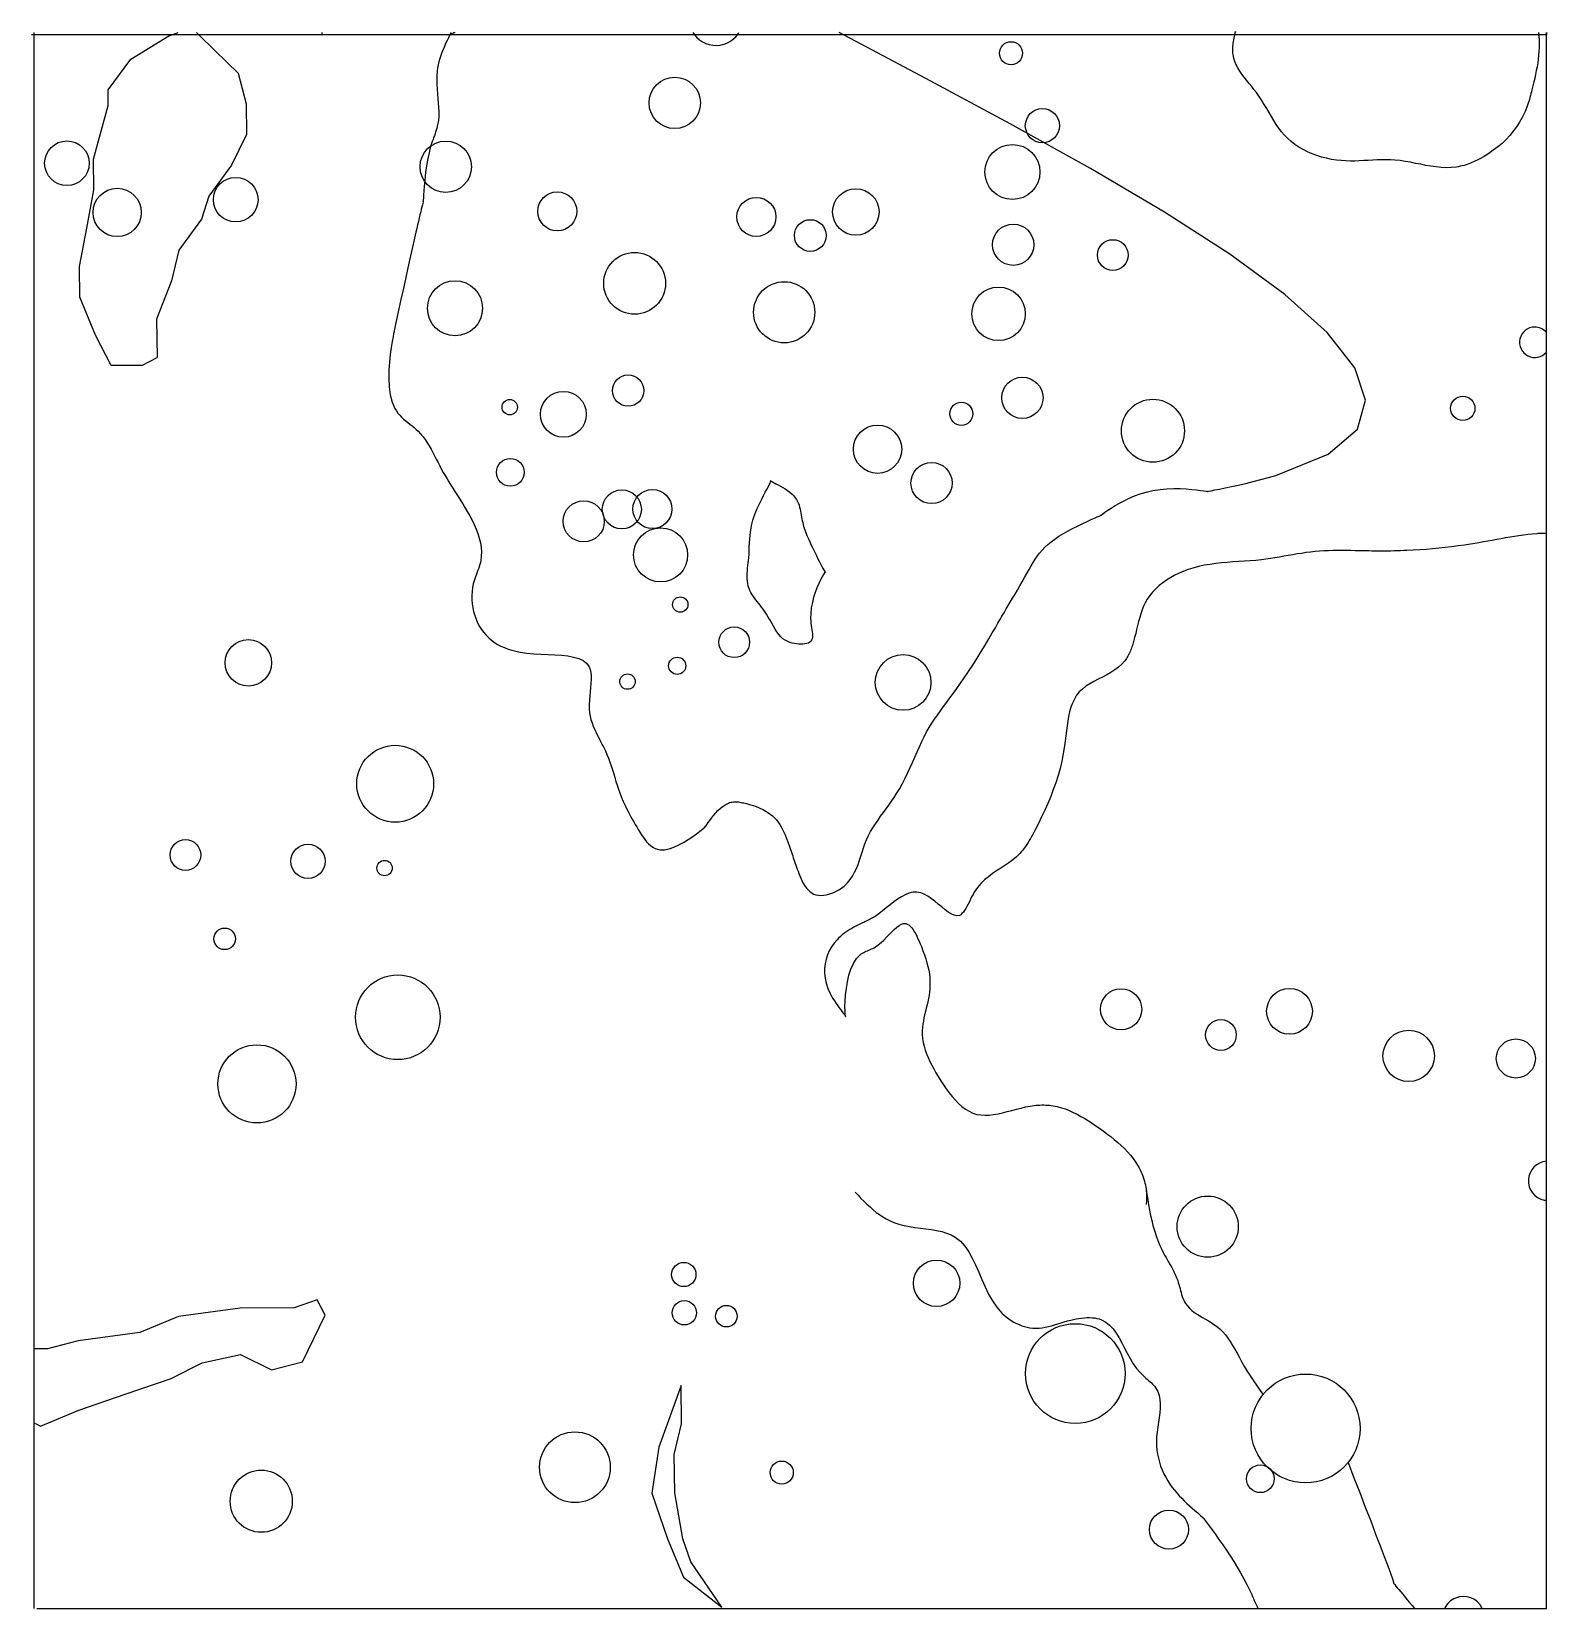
# Model space of a CAD drawing. Extents: x 4.06 to 5.04, y 6.52 to 7.55.
import ezdxf

# ---------------------------------------------------------------- set-up
doc = ezdxf.new("R2010")
doc.units = 0
for name, color, linetype in [('LAYER1', 7, 'CONTINUOUS'), ('LAYER10', 1, 'CONTINUOUS'), ('LAYER12', 5, 'CONTINUOUS')]:
    doc.layers.add(name, color=color, linetype=linetype)

msp = doc.modelspace()

# ---------------------------------------------------------------- linework, layer by layer
at = {"layer": 'LAYER1', "color": 7, "linetype": 'CONTINUOUS'}
for points in [[(4.1291, 7.3316), (4.1192, 7.3315), (4.1092, 7.3314), (4.099, 7.3512), (4.0888, 7.376), (4.0886, 7.3959), (4.0933, 7.4208), (4.098, 7.4458), (4.0978, 7.4657), (4.1073, 7.5006), (4.1072, 7.5106), (4.1219, 7.5307), (4.1467, 7.5459), (4.1486, 7.5465)], [(4.1661, 7.5465), (4.1766, 7.5362), (4.1917, 7.5215), (4.1969, 7.5016), (4.1971, 7.4817), (4.1874, 7.4617), (4.1727, 7.4416), (4.1679, 7.4266), (4.1532, 7.4065), (4.1484, 7.3866), (4.1387, 7.3616), (4.139, 7.3367)], [(4.1486, 7.5465), (4.1527, 7.5479)], [(4.1647, 7.5479), (4.1661, 7.5465)], [(4.2463, 7.5479), (4.2463, 7.5479), (4.2463, 7.5478), (4.2463, 7.5477), (4.2463, 7.5476), (4.2462, 7.5475), (4.2462, 7.5474), (4.2462, 7.5474), (4.2462, 7.5473), (4.2462, 7.5472), (4.2462, 7.5471), (4.2462, 7.547), (4.2462, 7.547), (4.2462, 7.5469), (4.2462, 7.5469), (4.2462, 7.5469), (4.2462, 7.5468), (4.2462, 7.5468), (4.2462, 7.5467), (4.2462, 7.5467), (4.2462, 7.5467), (4.2462, 7.5466), (4.2462, 7.5466), (4.2462, 7.5466), (4.2462, 7.5465)], [(4.3294, 7.5465), (4.3285, 7.5446), (4.3276, 7.5427), (4.3267, 7.5408), (4.3259, 7.5388), (4.3251, 7.5369), (4.3243, 7.5349), (4.3236, 7.533), (4.3229, 7.531), (4.3223, 7.529), (4.3218, 7.527), (4.3215, 7.5249), (4.3212, 7.5229), (4.3209, 7.52), (4.3209, 7.517), (4.321, 7.5141), (4.3211, 7.5111), (4.3214, 7.5081), (4.3216, 7.5051), (4.3219, 7.5022), (4.3221, 7.4992), (4.3222, 7.4964), (4.3222, 7.4935), (4.322, 7.4908), (4.3215, 7.4881), (4.3213, 7.4869), (4.321, 7.4857), (4.3206, 7.4845), (4.3202, 7.4833), (4.3198, 7.4821), (4.3194, 7.4809), (4.3189, 7.4797), (4.3185, 7.4785), (4.318, 7.4772), (4.3176, 7.4759), (4.3171, 7.4745), (4.3167, 7.4731), (4.3159, 7.4697), (4.3151, 7.4661), (4.3145, 7.4623), (4.3139, 7.4586), (4.3135, 7.4549), (4.3131, 7.4513), (4.3128, 7.448), (4.3126, 7.445), (4.3124, 7.4425), (4.3123, 7.4404), (4.3122, 7.4389), (4.3121, 7.4382), (4.3121, 7.4381), (4.3121, 7.4381), (4.3121, 7.4381), (4.3121, 7.438), (4.3121, 7.438), (4.3121, 7.438), (4.3121, 7.438), (4.3121, 7.4381), (4.3121, 7.4381), (4.3121, 7.4381), (4.3121, 7.4381), (4.3121, 7.4382), (4.3121, 7.4382), (4.3121, 7.4382), (4.3121, 7.4382), (4.3121, 7.4383), (4.3122, 7.4383), (4.3122, 7.4383), (4.3122, 7.4383), (4.3122, 7.4383), (4.3122, 7.4383), (4.3122, 7.4383), (4.3121, 7.4382), (4.3121, 7.4382), (4.312, 7.4377), (4.3118, 7.4369), (4.3116, 7.4359), (4.3113, 7.4346), (4.3109, 7.4331), (4.3105, 7.4313), (4.31, 7.4294), (4.3095, 7.4274), (4.309, 7.4252), (4.3085, 7.4229), (4.3079, 7.4206), (4.3074, 7.4182), (4.3056, 7.4104), (4.3038, 7.4027), (4.3021, 7.3951), (4.3005, 7.3877), (4.299, 7.3807), (4.2976, 7.3743), (4.2963, 7.3684), (4.2952, 7.3634), (4.2944, 7.3592), (4.2937, 7.3561), (4.2933, 7.3541), (4.2932, 7.3533), (4.2932, 7.3533), (4.2932, 7.3533), (4.2932, 7.3533), (4.2932, 7.3533), (4.2932, 7.3534), (4.2932, 7.3534), (4.2932, 7.3534), (4.2932, 7.3534), (4.2932, 7.3534), (4.2932, 7.3534), (4.2932, 7.3534), (4.2932, 7.3533), (4.2929, 7.3524), (4.2925, 7.3502), (4.2919, 7.3472), (4.2913, 7.3432), (4.2906, 7.3387), (4.2901, 7.3337), (4.2898, 7.3284), (4.2897, 7.323), (4.29, 7.3176), (4.2907, 7.3125), (4.2919, 7.3077), (4.2937, 7.3035), (4.2947, 7.302), (4.2957, 7.3005), (4.2969, 7.2992), (4.2981, 7.2979), (4.2994, 7.2967), (4.3008, 7.2955), (4.3021, 7.2944), (4.3035, 7.2933), (4.3049, 7.2922), (4.3062, 7.2911), (4.3075, 7.29), (4.3088, 7.2888), (4.3104, 7.287), (4.312, 7.2852), (4.3134, 7.2833), (4.3147, 7.2813), (4.316, 7.2792), (4.3172, 7.2771), (4.3184, 7.2749), (4.3195, 7.2728), (4.3206, 7.2706), (4.3218, 7.2684), (4.3229, 7.2662), (4.324, 7.264), (4.3252, 7.2619), (4.3264, 7.2599), (4.3276, 7.2578), (4.3288, 7.2558), (4.3301, 7.2537), (4.3314, 7.2517), (4.3327, 7.2497), (4.334, 7.2477), (4.3353, 7.2456), (4.3366, 7.2436), (4.3379, 7.2415), (4.3392, 7.2393), (4.3408, 7.2366), (4.3424, 7.2338), (4.3439, 7.231), (4.3453, 7.2281), (4.3465, 7.2252), (4.3476, 7.2222), (4.3486, 7.2193), (4.3493, 7.2163), (4.3498, 7.2133), (4.35, 7.2104), (4.3499, 7.2075), (4.3496, 7.2046), (4.3493, 7.2034), (4.3489, 7.2021), (4.3486, 7.2009), (4.3482, 7.1997), (4.3477, 7.1984), (4.3473, 7.1972), (4.3468, 7.1959), (4.3463, 7.1947), (4.3459, 7.1934), (4.3455, 7.1922), (4.3451, 7.1909), (4.3447, 7.1896), (4.3442, 7.1871), (4.3439, 7.1845), (4.3437, 7.1819), (4.3437, 7.1792), (4.3439, 7.1766), (4.3443, 7.174), (4.3449, 7.1715), (4.3456, 7.1689), (4.3465, 7.1665), (4.3475, 7.1642), (4.3487, 7.1619), (4.35, 7.1598), (4.3515, 7.1579), (4.353, 7.1561), (4.3547, 7.1544), (4.3565, 7.1529), (4.3585, 7.1515), (4.3605, 7.1502), (4.3627, 7.1491), (4.365, 7.1481), (4.3674, 7.1471), (4.3698, 7.1464), (4.3724, 7.1457), (4.3751, 7.1451), (4.3795, 7.1445), (4.384, 7.1441), (4.3887, 7.1438), (4.3933, 7.1436), (4.3978, 7.1434), (4.4021, 7.1431), (4.4062, 7.1427), (4.4099, 7.142), (4.4133, 7.1411), (4.4161, 7.1398), (4.4184, 7.138), (4.42, 7.1357), (4.4207, 7.1339), (4.4211, 7.1319), (4.4213, 7.1296), (4.4213, 7.1273), (4.4212, 7.1247), (4.421, 7.1221), (4.4207, 7.1194), (4.4204, 7.1167), (4.4202, 7.1139), (4.4201, 7.1112), (4.4201, 7.1084), (4.4203, 7.1058), (4.4207, 7.1035), (4.4212, 7.1013), (4.4219, 7.0992), (4.4226, 7.0971), (4.4235, 7.095), (4.4245, 7.093), (4.4255, 7.091), (4.4265, 7.089), (4.4275, 7.087), (4.4286, 7.085), (4.4296, 7.0831), (4.4306, 7.081), (4.4316, 7.0786), (4.4326, 7.0762), (4.4335, 7.0737), (4.4344, 7.0712), (4.4352, 7.0687), (4.436, 7.0661), (4.4367, 7.0636), (4.4375, 7.0611), (4.4383, 7.0586), (4.4391, 7.0561), (4.4399, 7.0537), (4.4409, 7.0513), (4.4415, 7.0496), (4.4422, 7.048), (4.443, 7.0463), (4.4438, 7.0447), (4.4446, 7.0431), (4.4454, 7.0415), (4.4463, 7.0398), (4.4472, 7.0382), (4.4481, 7.0366), (4.4491, 7.0349), (4.45, 7.0332), (4.451, 7.0315), (4.452, 7.0298), (4.453, 7.0281), (4.454, 7.0265), (4.4551, 7.0249), (4.4562, 7.0233), (4.4574, 7.0219), (4.4587, 7.0206), (4.46, 7.0194), (4.4614, 7.0184), (4.4629, 7.0176), (4.4644, 7.017), (4.4661, 7.0167), (4.469, 7.0167), (4.472, 7.0173), (4.4752, 7.0184), (4.4784, 7.0198), (4.4815, 7.0215), (4.4845, 7.0233), (4.4874, 7.0253), (4.4899, 7.0271), (4.4921, 7.0288), (4.4939, 7.0303), (4.4952, 7.0314), (4.4958, 7.032), (4.4959, 7.032), (4.4959, 7.032), (4.4959, 7.0321), (4.4959, 7.0321), (4.4959, 7.0321), (4.4959, 7.0321), (4.4959, 7.0321), (4.4959, 7.0321), (4.4959, 7.032), (4.4959, 7.032)], [(4.3326, 7.5479), (4.3323, 7.5478), (4.3319, 7.5477), (4.3316, 7.5475), (4.3313, 7.5474), (4.331, 7.5472), (4.3307, 7.5471), (4.3305, 7.547), (4.3302, 7.5469), (4.33, 7.5468), (4.3298, 7.5467), (4.3296, 7.5466), (4.3294, 7.5465), (4.3293, 7.5465), (4.3291, 7.5464), (4.329, 7.5464), (4.329, 7.5463), (4.329, 7.5463), (4.329, 7.5463), (4.329, 7.5464), (4.3291, 7.5464), (4.3291, 7.5464), (4.3292, 7.5465), (4.3293, 7.5465), (4.3294, 7.5465)], [(4.3302, 7.5479), (4.3301, 7.5478), (4.3301, 7.5477), (4.33, 7.5475), (4.3299, 7.5474), (4.3298, 7.5473), (4.3298, 7.5472), (4.3297, 7.547), (4.3296, 7.5469), (4.3296, 7.5468), (4.3295, 7.5467), (4.3295, 7.5466), (4.3294, 7.5465), (4.3293, 7.5463), (4.3292, 7.5462), (4.3292, 7.5461), (4.3291, 7.546), (4.3291, 7.546), (4.3291, 7.546), (4.3291, 7.546), (4.3292, 7.5461), (4.3292, 7.5462), (4.3293, 7.5463), (4.3294, 7.5464), (4.3294, 7.5465)], [(4.3294, 7.5465), (4.3294, 7.5465), (4.3294, 7.5465), (4.3294, 7.5465), (4.3294, 7.5465), (4.3294, 7.5465), (4.3294, 7.5465), (4.3294, 7.5465), (4.3294, 7.5465), (4.3294, 7.5465), (4.3294, 7.5465), (4.3294, 7.5465), (4.3294, 7.5465), (4.3294, 7.5465), (4.3294, 7.5465), (4.3294, 7.5465), (4.3294, 7.5465), (4.3294, 7.5465), (4.3294, 7.5465), (4.3294, 7.5465), (4.3294, 7.5465), (4.3294, 7.5465), (4.3294, 7.5465), (4.3294, 7.5465), (4.3294, 7.5465)], [(4.847, 7.2549), (4.8519, 7.2561), (4.8569, 7.2574), (4.8618, 7.2587), (4.8667, 7.2601), (4.9007, 7.2738), (4.9197, 7.2901), (4.9249, 7.309), (4.9179, 7.33), (4.8999, 7.3529), (4.8724, 7.3776), (4.8366, 7.4038), (4.7941, 7.4311), (4.746, 7.4595), (4.6938, 7.4886), (4.6389, 7.5181), (4.5826, 7.5479)], [(4.1291, 7.3316), (4.139, 7.3367)], [(4.4959, 7.032), (4.4958, 7.032), (4.4958, 7.032), (4.4958, 7.0319), (4.4958, 7.0319), (4.4958, 7.0319), (4.4957, 7.0318), (4.4957, 7.0318), (4.4957, 7.0318), (4.4957, 7.0318), (4.4957, 7.0318), (4.4957, 7.0318), (4.4958, 7.0319), (4.4958, 7.0319), (4.4958, 7.032), (4.4962, 7.0325), (4.4967, 7.0333), (4.4975, 7.0345), (4.4985, 7.0358), (4.4996, 7.0373), (4.5009, 7.0389), (4.5023, 7.0406), (4.5038, 7.0422), (4.5055, 7.0437), (4.5071, 7.0451), (4.5089, 7.0462), (4.5106, 7.0471), (4.5114, 7.0474), (4.5122, 7.0476), (4.5131, 7.0477), (4.5139, 7.0478), (4.5147, 7.0479), (4.5156, 7.0479), (4.5164, 7.0478), (4.5172, 7.0478), (4.5181, 7.0476), (4.5189, 7.0475), (4.5197, 7.0473), (4.5206, 7.0472), (4.5224, 7.0467), (4.5243, 7.0462), (4.5261, 7.0457), (4.5279, 7.0451), (4.5297, 7.0444), (4.5314, 7.0436), (4.5331, 7.0428), (4.5348, 7.0419), (4.5363, 7.0409), (4.5378, 7.0399), (4.5392, 7.0387), (4.5406, 7.0374), (4.5418, 7.0361), (4.5429, 7.0346), (4.544, 7.0331), (4.5449, 7.0315), (4.5458, 7.0299), (4.5467, 7.0282), (4.5475, 7.0265), (4.5482, 7.0247), (4.5489, 7.023), (4.5495, 7.0212), (4.5501, 7.0194), (4.5507, 7.0176), (4.5512, 7.0164), (4.5516, 7.0152), (4.552, 7.0139), (4.5524, 7.0127), (4.5528, 7.0115), (4.5532, 7.0103), (4.5536, 7.0091), (4.5541, 7.0078), (4.5545, 7.0066), (4.5549, 7.0053), (4.5554, 7.0041), (4.5559, 7.0028), (4.5565, 7.0013), (4.5571, 6.9998), (4.5577, 6.9983), (4.5584, 6.9968), (4.5591, 6.9953), (4.5599, 6.994), (4.5607, 6.9927), (4.5617, 6.9915), (4.5626, 6.9904), (4.5637, 6.9894), (4.5648, 6.9886), (4.566, 6.9879), (4.5675, 6.9874), (4.5691, 6.9871), (4.5707, 6.987), (4.5725, 6.9871), (4.5742, 6.9873), (4.576, 6.9878), (4.5778, 6.9884), (4.5795, 6.9891), (4.5812, 6.9899), (4.5829, 6.9909), (4.5844, 6.992), (4.5859, 6.9931), (4.588, 6.9951), (4.5898, 6.9973), (4.5914, 6.9996), (4.5927, 7.0021), (4.5939, 7.0046), (4.5949, 7.0072), (4.5959, 7.0099), (4.5967, 7.0125), (4.5976, 7.0152), (4.5985, 7.0179), (4.5994, 7.0206), (4.6005, 7.0232), (4.6017, 7.0259), (4.6031, 7.0285), (4.6046, 7.031), (4.6062, 7.0336), (4.6079, 7.036), (4.6096, 7.0385), (4.6114, 7.0409), (4.6132, 7.0433), (4.6149, 7.0457), (4.6167, 7.0482), (4.6184, 7.0507), (4.62, 7.0532), (4.622, 7.0565), (4.6238, 7.0598), (4.6255, 7.0632), (4.6271, 7.0666), (4.6287, 7.0701), (4.6303, 7.0735), (4.6318, 7.077), (4.6333, 7.0804), (4.6348, 7.0837), (4.6363, 7.087), (4.6379, 7.0902), (4.6395, 7.0933), (4.6412, 7.0962), (4.6429, 7.0989), (4.6447, 7.1017), (4.6466, 7.1043), (4.6485, 7.107), (4.6505, 7.1098), (4.6526, 7.1126), (4.6547, 7.1154), (4.6569, 7.1184), (4.6592, 7.1216), (4.6616, 7.1249), (4.664, 7.1284), (4.6668, 7.1325), (4.6695, 7.1368), (4.6723, 7.1412), (4.675, 7.1456), (4.6776, 7.1498), (4.68, 7.1539), (4.6822, 7.1577), (4.6842, 7.161), (4.6858, 7.1639), (4.6871, 7.1661), (4.688, 7.1677), (4.6885, 7.1685), (4.6885, 7.1685), (4.6885, 7.1686), (4.6885, 7.1686), (4.6885, 7.1686), (4.6885, 7.1686), (4.6885, 7.1686), (4.6885, 7.1686), (4.6885, 7.1686), (4.6885, 7.1686), (4.6885, 7.1685), (4.6885, 7.1685), (4.6885, 7.1685), (4.6885, 7.1685), (4.6885, 7.1685), (4.6884, 7.1684), (4.6884, 7.1684), (4.6884, 7.1684), (4.6884, 7.1684), (4.6884, 7.1684), (4.6884, 7.1684), (4.6884, 7.1684), (4.6884, 7.1684), (4.6885, 7.1685), (4.6885, 7.1685), (4.6888, 7.1691), (4.6894, 7.1701), (4.6903, 7.1715), (4.6913, 7.1733), (4.6926, 7.1754), (4.6939, 7.1777), (4.6954, 7.1802), (4.697, 7.1828), (4.6985, 7.1855), (4.7001, 7.1883), (4.7017, 7.1909), (4.7031, 7.1936), (4.7047, 7.1963), (4.7061, 7.1988), (4.7075, 7.2012), (4.7088, 7.2035), (4.7102, 7.2056), (4.7116, 7.2077), (4.713, 7.2096), (4.7146, 7.2115), (4.7164, 7.2134), (4.7183, 7.2152), (4.7204, 7.2169), (4.7228, 7.2187), (4.7255, 7.2205), (4.7285, 7.2223), (4.7316, 7.2241), (4.7348, 7.2257), (4.738, 7.2273), (4.741, 7.2288), (4.7439, 7.2301), (4.7465, 7.2313), (4.7487, 7.2323), (4.7505, 7.2331), (4.7518, 7.2336), (4.7525, 7.2339), (4.7525, 7.2339), (4.7525, 7.234), (4.7526, 7.234), (4.7526, 7.234), (4.7526, 7.234), (4.7526, 7.234), (4.7526, 7.234), (4.7526, 7.234), (4.7525, 7.234), (4.7525, 7.234), (4.7525, 7.2339), (4.7525, 7.2339), (4.7525, 7.2339), (4.7524, 7.2339), (4.7524, 7.2339), (4.7524, 7.2339), (4.7524, 7.2339), (4.7524, 7.2339), (4.7524, 7.2339), (4.7524, 7.2339), (4.7524, 7.2339), (4.7524, 7.2339), (4.7524, 7.2339), (4.7525, 7.2339), (4.753, 7.2343), (4.754, 7.2351), (4.7555, 7.2361), (4.7573, 7.2374), (4.7595, 7.2388), (4.7621, 7.2404), (4.7649, 7.242), (4.768, 7.2436), (4.7713, 7.2452), (4.7748, 7.2467), (4.7784, 7.2481), (4.7822, 7.2492), (4.7867, 7.2502), (4.7913, 7.2509), (4.7958, 7.2513), (4.8002, 7.2515), (4.8044, 7.2515), (4.8083, 7.2513), (4.8119, 7.251), (4.8151, 7.2507), (4.8177, 7.2503), (4.8198, 7.25), (4.8213, 7.2498), (4.822, 7.2496), (4.822, 7.2496), (4.8221, 7.2496), (4.8221, 7.2496), (4.8221, 7.2496), (4.8221, 7.2496), (4.8221, 7.2496), (4.8221, 7.2496), (4.8221, 7.2496), (4.8221, 7.2496), (4.822, 7.2496), (4.822, 7.2496), (4.822, 7.2496), (4.822, 7.2496), (4.822, 7.2496), (4.8219, 7.2496), (4.8219, 7.2496), (4.8219, 7.2496), (4.8219, 7.2496), (4.8219, 7.2496), (4.8219, 7.2496), (4.8219, 7.2496), (4.8219, 7.2496), (4.822, 7.2496), (4.822, 7.2496), (4.8228, 7.2498), (4.8245, 7.2501), (4.8269, 7.2506), (4.83, 7.2512), (4.8337, 7.252), (4.8378, 7.2528), (4.8422, 7.2538), (4.847, 7.2549)], [(4.5493, 7.152), (4.5476, 7.1529), (4.5461, 7.1539), (4.5447, 7.1552), (4.5434, 7.1567), (4.5422, 7.1584), (4.541, 7.1601), (4.5399, 7.162), (4.5388, 7.164), (4.5377, 7.166), (4.5365, 7.1679), (4.5353, 7.1699), (4.5341, 7.1718), (4.5332, 7.1731), (4.5322, 7.1744), (4.5313, 7.1756), (4.5303, 7.1768), (4.5293, 7.178), (4.5284, 7.1792), (4.5275, 7.1804), (4.5266, 7.1816), (4.5258, 7.1828), (4.5251, 7.184), (4.5245, 7.1853), (4.524, 7.1866), (4.5235, 7.1881), (4.5232, 7.1897), (4.523, 7.1913), (4.5229, 7.1929), (4.5229, 7.1946), (4.5229, 7.1963), (4.523, 7.198), (4.5231, 7.1997), (4.5233, 7.2014), (4.5234, 7.2032), (4.5236, 7.2048), (4.5238, 7.2065), (4.524, 7.209), (4.5241, 7.2114), (4.5242, 7.2138), (4.5243, 7.2162), (4.5245, 7.2186), (4.5247, 7.2209), (4.525, 7.2234), (4.5254, 7.2258), (4.5259, 7.2283), (4.5265, 7.2309), (4.5274, 7.2336), (4.5284, 7.2364), (4.5293, 7.2386), (4.5303, 7.2407), (4.5314, 7.2429), (4.5325, 7.245), (4.5335, 7.2471), (4.5346, 7.2491), (4.5355, 7.2509), (4.5364, 7.2525), (4.5371, 7.2539), (4.5377, 7.2551), (4.538, 7.2559), (4.5382, 7.2565), (4.5381, 7.2565), (4.5381, 7.2566), (4.5381, 7.2566), (4.5381, 7.2566), (4.5381, 7.2566), (4.5381, 7.2567), (4.538, 7.2566), (4.538, 7.2566), (4.538, 7.2566), (4.5381, 7.2566), (4.5381, 7.2565), (4.5382, 7.2565), (4.5386, 7.2562), (4.5393, 7.2558), (4.5403, 7.2552), (4.5415, 7.2546), (4.5429, 7.2539), (4.5444, 7.2531), (4.5459, 7.2522), (4.5475, 7.2513), (4.5491, 7.2502), (4.5506, 7.2491), (4.552, 7.2479), (4.5532, 7.2467), (4.5541, 7.2455), (4.5549, 7.2443), (4.5556, 7.2431), (4.5561, 7.2419), (4.5566, 7.2407), (4.5569, 7.2394), (4.5572, 7.2381), (4.5575, 7.2368), (4.5577, 7.2356), (4.5579, 7.2343), (4.5581, 7.233), (4.5583, 7.2318), (4.5586, 7.2306), (4.5589, 7.2294), (4.5592, 7.2282), (4.5595, 7.227), (4.5599, 7.2258), (4.5603, 7.2246), (4.5607, 7.2234), (4.5612, 7.2222), (4.5617, 7.2209), (4.5623, 7.2196), (4.5629, 7.2183), (4.5635, 7.2169), (4.5644, 7.2148), (4.5655, 7.2127), (4.5665, 7.2105), (4.5676, 7.2084), (4.5686, 7.2063), (4.5696, 7.2043), (4.5706, 7.2025), (4.5714, 7.2008), (4.5722, 7.1994), (4.5729, 7.1983), (4.5733, 7.1975), (4.5737, 7.1971), (4.5737, 7.1971), (4.5737, 7.197), (4.5738, 7.197), (4.5738, 7.197), (4.5738, 7.1971), (4.5738, 7.1971), (4.5738, 7.1971), (4.5738, 7.1971), (4.5738, 7.1971), (4.5737, 7.1971), (4.5737, 7.1971), (4.5737, 7.1971), (4.5732, 7.1967), (4.5725, 7.1956), (4.5716, 7.1941), (4.5705, 7.1921), (4.5694, 7.1897), (4.5682, 7.187), (4.5671, 7.184), (4.566, 7.1808), (4.5652, 7.1774), (4.5645, 7.174), (4.5641, 7.1705), (4.564, 7.1671), (4.5641, 7.1655), (4.5643, 7.164), (4.5645, 7.1625), (4.5647, 7.161), (4.5649, 7.1596), (4.5651, 7.1583), (4.5652, 7.157), (4.5653, 7.1558), (4.5652, 7.1548), (4.5651, 7.1538), (4.5647, 7.1529), (4.5642, 7.1522), (4.5635, 7.1516), (4.5626, 7.1511), (4.5616, 7.1507), (4.5604, 7.1505), (4.5591, 7.1503), (4.5578, 7.1503), (4.5564, 7.1504), (4.5549, 7.1505), (4.5535, 7.1508), (4.552, 7.1511), (4.5506, 7.1515), (4.5493, 7.152)], [(5.0426, 7.2225), (5.0421, 7.2225), (5.0416, 7.2224), (5.041, 7.2224), (5.0405, 7.2224), (5.04, 7.2224), (5.0395, 7.2223), (5.039, 7.2223), (5.0384, 7.2223), (5.0379, 7.2222), (5.0374, 7.2222), (5.0369, 7.2222), (5.0364, 7.2221), (5.0334, 7.2219), (5.0305, 7.2216), (5.0276, 7.2212), (5.0247, 7.2208), (5.0218, 7.2203), (5.0189, 7.2199), (5.016, 7.2194), (5.0131, 7.2188), (5.0103, 7.2183), (5.0074, 7.2178), (5.0045, 7.2173), (5.0016, 7.2168), (4.9975, 7.2161), (4.9933, 7.2154), (4.9892, 7.2148), (4.9851, 7.2142), (4.9809, 7.2137), (4.9768, 7.2132), (4.9726, 7.2128), (4.9685, 7.2124), (4.9643, 7.212), (4.9602, 7.2117), (4.956, 7.2115), (4.9519, 7.2112), (4.9498, 7.2112), (4.9477, 7.2111), (4.9456, 7.211), (4.9436, 7.211), (4.9415, 7.2109), (4.9394, 7.2109), (4.9373, 7.2109), (4.9353, 7.2109), (4.9332, 7.2109), (4.9311, 7.2109), (4.929, 7.2109), (4.927, 7.211), (4.9241, 7.211), (4.9212, 7.2111), (4.9182, 7.2111), (4.9153, 7.2112), (4.9124, 7.2112), (4.9095, 7.2113), (4.9066, 7.2112), (4.9037, 7.2112), (4.9008, 7.2111), (4.8979, 7.211), (4.895, 7.2108), (4.8921, 7.2106), (4.8892, 7.2102), (4.8863, 7.2099), (4.8834, 7.2094), (4.8805, 7.209), (4.8776, 7.2085), (4.8747, 7.208), (4.8718, 7.2075), (4.8689, 7.2069), (4.866, 7.2065), (4.8631, 7.206), (4.8602, 7.2056), (4.8573, 7.2052), (4.8536, 7.2048), (4.8499, 7.2045), (4.8462, 7.2042), (4.8424, 7.204), (4.8387, 7.2038), (4.835, 7.2035), (4.8312, 7.2032), (4.8275, 7.2027), (4.8238, 7.2022), (4.82, 7.2016), (4.8163, 7.2008), (4.8126, 7.1997), (4.8096, 7.1988), (4.8067, 7.1977), (4.8038, 7.1965), (4.801, 7.1951), (4.7983, 7.1936), (4.7956, 7.192), (4.7931, 7.1903), (4.7907, 7.1884), (4.7885, 7.1863), (4.7864, 7.1842), (4.7846, 7.1819), (4.7829, 7.1795), (4.7817, 7.1773), (4.7806, 7.175), (4.7797, 7.1726), (4.7788, 7.1701), (4.7781, 7.1676), (4.7774, 7.1651), (4.7767, 7.1625), (4.7761, 7.1599), (4.7755, 7.1573), (4.7748, 7.1547), (4.7741, 7.1521), (4.7733, 7.1495), (4.773, 7.1486), (4.7727, 7.1477), (4.7724, 7.1469), (4.772, 7.146), (4.7717, 7.1451), (4.7713, 7.1443), (4.7709, 7.1434), (4.7704, 7.1426), (4.77, 7.1418), (4.7695, 7.141), (4.769, 7.1403), (4.7684, 7.1395), (4.7665, 7.1373), (4.7643, 7.1354), (4.7619, 7.1336), (4.7593, 7.132), (4.7566, 7.1305), (4.7538, 7.129), (4.751, 7.1276), (4.7483, 7.1261), (4.7456, 7.1246), (4.7431, 7.123), (4.7408, 7.1212), (4.7388, 7.1193), (4.737, 7.1171), (4.7356, 7.1147), (4.7343, 7.1121), (4.7333, 7.1093), (4.7325, 7.1064), (4.7318, 7.1034), (4.7313, 7.1003), (4.7308, 7.0972), (4.7304, 7.094), (4.73, 7.0907), (4.7297, 7.0875), (4.7292, 7.0843), (4.7284, 7.0793), (4.7274, 7.0744), (4.7263, 7.0696), (4.725, 7.0649), (4.7235, 7.0603), (4.7219, 7.0558), (4.7202, 7.0513), (4.7183, 7.0468), (4.7164, 7.0425), (4.7143, 7.0381), (4.7122, 7.0337), (4.7099, 7.0293), (4.7092, 7.028), (4.7085, 7.0267), (4.7078, 7.0253), (4.707, 7.024), (4.7062, 7.0227), (4.7055, 7.0214), (4.7046, 7.0201), (4.7038, 7.0189), (4.7029, 7.0177), (4.702, 7.0165), (4.7011, 7.0154), (4.7001, 7.0143), (4.6979, 7.0121), (4.6955, 7.0101), (4.693, 7.0083), (4.6904, 7.0065), (4.6877, 7.0048), (4.685, 7.003), (4.6823, 7.0012), (4.6797, 6.9992), (4.6772, 6.9971), (4.6748, 6.9947), (4.6726, 6.9921), (4.6705, 6.9891), (4.6697, 6.9876), (4.6688, 6.9861), (4.668, 6.9845), (4.6673, 6.9829), (4.6665, 6.9814), (4.6657, 6.9799), (4.665, 6.9785), (4.6642, 6.9773), (4.6634, 6.9762), (4.6625, 6.9753), (4.6617, 6.9745), (4.6608, 6.974), (4.6591, 6.9738), (4.6574, 6.9741), (4.6555, 6.975), (4.6535, 6.9762), (4.6515, 6.9777), (4.6493, 6.9795), (4.6471, 6.9813), (4.6449, 6.9832), (4.6426, 6.9849), (4.6403, 6.9865), (4.638, 6.9878), (4.6357, 6.9887), (4.6331, 6.9892), (4.6306, 6.9891), (4.628, 6.9885), (4.6255, 6.9875), (4.6231, 6.9862), (4.6206, 6.9846), (4.6182, 6.9828), (4.6157, 6.9809), (4.6133, 6.9789), (4.6109, 6.9769), (4.6084, 6.9751), (4.606, 6.9734), (4.6052, 6.9729), (4.6044, 6.9725), (4.6035, 6.972), (4.6027, 6.9716), (4.6019, 6.9711), (4.6011, 6.9707), (4.6002, 6.9703), (4.5994, 6.9699), (4.5986, 6.9695), (4.5978, 6.9691), (4.5969, 6.9688), (4.5961, 6.9684), (4.5948, 6.9677), (4.5934, 6.967), (4.5921, 6.9663), (4.5908, 6.9655), (4.5895, 6.9648), (4.5882, 6.9639), (4.587, 6.9631), (4.5857, 6.9622), (4.5846, 6.9613), (4.5834, 6.9603), (4.5823, 6.9593), (4.5813, 6.9582), (4.5794, 6.956), (4.5777, 6.9536), (4.5762, 6.951), (4.575, 6.9483), (4.5741, 6.9455), (4.5735, 6.9425), (4.5732, 6.9395), (4.5731, 6.9364), (4.5735, 6.9332), (4.5742, 6.9299), (4.5752, 6.9266), (4.5767, 6.9233), (4.5776, 6.9216), (4.5785, 6.92), (4.5796, 6.9184), (4.5806, 6.9168), (4.5817, 6.9153), (4.5827, 6.9139), (4.5837, 6.9126), (4.5846, 6.9114), (4.5853, 6.9104), (4.586, 6.9096), (4.5865, 6.9089), (4.5868, 6.9085), (4.5868, 6.9084), (4.5869, 6.9084), (4.5869, 6.9083), (4.5869, 6.9083), (4.5869, 6.9083), (4.5869, 6.9083), (4.5869, 6.9083), (4.5869, 6.9083), (4.5869, 6.9083), (4.5868, 6.9084), (4.5868, 6.9084), (4.5868, 6.9085), (4.5866, 6.9097), (4.5865, 6.9119), (4.5864, 6.9148), (4.5865, 6.9183), (4.5868, 6.9223), (4.5873, 6.9265), (4.588, 6.9308), (4.589, 6.9351), (4.5903, 6.9391), (4.5919, 6.9428), (4.5939, 6.946), (4.5963, 6.9484), (4.597, 6.949), (4.5978, 6.9495), (4.5986, 6.9499), (4.5994, 6.9503), (4.6002, 6.9507), (4.6011, 6.951), (4.6019, 6.9514), (4.6028, 6.9518), (4.6036, 6.9522), (4.6045, 6.9526)], [(4.6045, 6.9526), (4.6054, 6.953), (4.6062, 6.9535), (4.6081, 6.9548), (4.6099, 6.9564), (4.6117, 6.958), (4.6135, 6.9598), (4.6152, 6.9616), (4.6169, 6.9633), (4.6185, 6.9649), (4.6201, 6.9663), (4.6216, 6.9674), (4.6231, 6.9683), (4.6245, 6.9687), (4.626, 6.9687), (4.6269, 6.9683), (4.6279, 6.9678), (4.6289, 6.967), (4.6298, 6.9659), (4.6307, 6.9648), (4.6315, 6.9634), (4.6324, 6.962), (4.6332, 6.9605), (4.6339, 6.9588), (4.6347, 6.9572), (4.6354, 6.9555), (4.6361, 6.9538), (4.6371, 6.9511), (4.6381, 6.9484), (4.639, 6.9458), (4.6397, 6.9433), (4.6404, 6.9408), (4.6409, 6.9384), (4.6413, 6.936), (4.6416, 6.9336), (4.6417, 6.9312), (4.6417, 6.9288), (4.6416, 6.9265), (4.6414, 6.9241), (4.6411, 6.922), (4.6407, 6.92), (4.6402, 6.9179), (4.6398, 6.9158), (4.6392, 6.9137), (4.6387, 6.9116), (4.6382, 6.9095), (4.6378, 6.9074), (4.6374, 6.9053), (4.637, 6.9033), (4.6368, 6.9012), (4.6367, 6.8991), (4.6367, 6.8966), (4.6369, 6.894), (4.6373, 6.8915), (4.6379, 6.889), (4.6386, 6.8865), (4.6395, 6.8841), (4.6405, 6.8816), (4.6416, 6.8791), (4.6428, 6.8767), (4.6441, 6.8742), (4.6455, 6.8718), (4.647, 6.8693), (4.6487, 6.8666), (4.6504, 6.8639), (4.6522, 6.8612), (4.6541, 6.8587), (4.6561, 6.8562), (4.6582, 6.8539), (4.6603, 6.8517), (4.6625, 6.8498), (4.6648, 6.8481), (4.6671, 6.8467), (4.6696, 6.8455), (4.6721, 6.8447), (4.6748, 6.8443), (4.6775, 6.8441), (4.6802, 6.8442), (4.6831, 6.8445), (4.686, 6.8451), (4.6889, 6.8457), (4.6919, 6.8465), (4.6949, 6.8473), (4.6979, 6.8481), (4.7009, 6.8488), (4.7039, 6.8495), (4.7069, 6.8501), (4.7082, 6.8503), (4.7095, 6.8504), (4.7107, 6.8506), (4.712, 6.8507), (4.7132, 6.8507), (4.7145, 6.8508), (4.7157, 6.8508), (4.717, 6.8507), (4.7182, 6.8507), (4.7194, 6.8506), (4.7206, 6.8504), (4.7219, 6.8503), (4.7245, 6.8497), (4.7272, 6.849), (4.7298, 6.8482), (4.7323, 6.8472), (4.7349, 6.846), (4.7374, 6.8448), (4.7399, 6.8434), (4.7423, 6.842), (4.7447, 6.8405), (4.7471, 6.8389), (4.7495, 6.8373), (4.7519, 6.8357), (4.7543, 6.8339), (4.7568, 6.8321), (4.7592, 6.8303), (4.7615, 6.8284), (4.7638, 6.8265), (4.766, 6.8245), (4.7681, 6.8225), (4.7701, 6.8204), (4.772, 6.8182), (4.7738, 6.8159), (4.7755, 6.8135), (4.777, 6.811), (4.7777, 6.8099), (4.7783, 6.8087), (4.7789, 6.8075), (4.7794, 6.8063), (4.7799, 6.8051), (4.7804, 6.8038), (4.7808, 6.8026), (4.7812, 6.8013), (4.7815, 6.8), (4.7818, 6.7988), (4.782, 6.7975), (4.7822, 6.7962), (4.7823, 6.7953), (4.7823, 6.7945), (4.7824, 6.7937), (4.7824, 6.7929), (4.7824, 6.792), (4.7824, 6.7912), (4.7824, 6.7904), (4.7824, 6.7895), (4.7824, 6.7887), (4.7824, 6.7879), (4.7823, 6.787), (4.7823, 6.7862)], [(4.593, 6.7941), (4.5949, 6.7921), (4.5968, 6.7901), (4.5987, 6.7882), (4.6007, 6.7863), (4.6027, 6.7845), (4.6047, 6.7827), (4.6068, 6.781), (4.6089, 6.7795), (4.6111, 6.778), (4.6133, 6.7767), (4.6157, 6.7755), (4.6181, 6.7744), (4.6214, 6.7733), (4.6248, 6.7725), (4.6283, 6.7718), (4.6319, 6.7712), (4.6355, 6.7707), (4.6391, 6.7703), (4.6426, 6.7698), (4.646, 6.7692), (4.6493, 6.7685), (4.6524, 6.7675), (4.6554, 6.7664), (4.6581, 6.7649), (4.6615, 6.7623), (4.6644, 6.7591), (4.667, 6.7553), (4.6692, 6.7512), (4.6714, 6.7468), (4.6734, 6.7421), (4.6754, 6.7374), (4.6775, 6.7326), (4.6797, 6.7279), (4.6823, 6.7235), (4.6852, 6.7193), (4.6885, 6.7155), (4.6899, 6.7141), (4.6914, 6.7129), (4.6929, 6.7117), (4.6945, 6.7106), (4.6962, 6.7096), (4.6979, 6.7087), (4.6996, 6.708), (4.7014, 6.7073), (4.7031, 6.7067), (4.7049, 6.7063), (4.7067, 6.7059), (4.7085, 6.7057), (4.7105, 6.7057), (4.7126, 6.7058), (4.7146, 6.706), (4.7166, 6.7064), (4.7187, 6.7068), (4.7207, 6.7073), (4.7227, 6.7079), (4.7248, 6.7085), (4.7269, 6.7092), (4.729, 6.7098), (4.7312, 6.7104), (4.7333, 6.711), (4.7351, 6.7114), (4.7368, 6.7118), (4.7386, 6.7121), (4.7403, 6.7123), (4.7421, 6.7125), (4.7438, 6.7126), (4.7455, 6.7126), (4.7472, 6.7125), (4.7488, 6.7124), (4.7503, 6.7121), (4.7518, 6.7117), (4.7533, 6.7112), (4.7561, 6.7097), (4.7585, 6.7077), (4.7608, 6.7053), (4.7628, 6.7025), (4.7647, 6.6995), (4.7664, 6.6962), (4.7682, 6.6928), (4.77, 6.6894), (4.7718, 6.686), (4.7739, 6.6826), (4.7761, 6.6795), (4.7785, 6.6766), (4.7794, 6.6758), (4.7803, 6.6749), (4.7812, 6.6741), (4.7821, 6.6733), (4.783, 6.6725), (4.7839, 6.6717), (4.7848, 6.6709), (4.7857, 6.6701), (4.7865, 6.6693), (4.7873, 6.6685), (4.788, 6.6677), (4.7886, 6.6668), (4.7898, 6.6645), (4.7907, 6.662), (4.7912, 6.6594), (4.7914, 6.6566), (4.7913, 6.6537), (4.7911, 6.6507), (4.7907, 6.6477), (4.7903, 6.6446), (4.7898, 6.6414), (4.7894, 6.6382), (4.7891, 6.6351), (4.789, 6.632), (4.789, 6.6292), (4.7893, 6.6264), (4.7897, 6.6238), (4.7902, 6.6211), (4.7909, 6.6185), (4.7917, 6.616), (4.7927, 6.6136), (4.7938, 6.6111), (4.795, 6.6088), (4.7963, 6.6065), (4.7977, 6.6043), (4.7993, 6.6022), (4.8007, 6.6003), (4.8022, 6.5986), (4.8037, 6.5968), (4.8054, 6.5951), (4.807, 6.5934), (4.8087, 6.5918), (4.8104, 6.5902), (4.8122, 6.5886), (4.814, 6.5871), (4.8158, 6.5856), (4.8176, 6.584), (4.8194, 6.5825)], [(4.7822, 6.7962), (4.7827, 6.7927), (4.7833, 6.7893), (4.7839, 6.7858), (4.7845, 6.7824), (4.7852, 6.779), (4.7859, 6.7757), (4.7867, 6.7724), (4.7877, 6.7691), (4.7887, 6.7658), (4.7899, 6.7626), (4.7911, 6.7595), (4.7926, 6.7565), (4.7934, 6.7548), (4.7943, 6.7532), (4.7952, 6.7516), (4.7962, 6.75), (4.7971, 6.7484), (4.798, 6.7468), (4.7989, 6.7451), (4.7998, 6.7435), (4.8006, 6.7418), (4.8014, 6.7401), (4.8021, 6.7384), (4.8028, 6.7366), (4.8032, 6.7354), (4.8035, 6.7341), (4.8039, 6.7328), (4.8043, 6.7315), (4.8046, 6.7302), (4.805, 6.7289), (4.8053, 6.7276), (4.8057, 6.7264), (4.8062, 6.7252), (4.8067, 6.724), (4.8073, 6.7229), (4.8079, 6.7218), (4.8091, 6.7202), (4.8104, 6.7187), (4.812, 6.7173), (4.8136, 6.716), (4.8154, 6.7148), (4.8172, 6.7137), (4.819, 6.7126), (4.8209, 6.7115), (4.8228, 6.7104), (4.8246, 6.7093), (4.8263, 6.7082), (4.828, 6.7071), (4.8302, 6.7053), (4.8321, 6.7034), (4.8339, 6.7014), (4.8355, 6.6992), (4.837, 6.697), (4.8385, 6.6945), (4.84, 6.692), (4.8414, 6.6894), (4.8429, 6.6866), (4.8445, 6.6836), (4.8463, 6.6806), (4.8482, 6.6774), (4.8493, 6.6758), (4.8503, 6.6741), (4.8514, 6.6725), (4.8525, 6.6709), (4.8535, 6.6694), (4.8545, 6.668), (4.8554, 6.6666), (4.8563, 6.6655), (4.857, 6.6644), (4.8576, 6.6636), (4.8581, 6.663), (4.8583, 6.6626), (4.8584, 6.6625), (4.8584, 6.6625), (4.8584, 6.6625), (4.8584, 6.6624), (4.8584, 6.6624), (4.8584, 6.6624), (4.8584, 6.6625), (4.8584, 6.6625), (4.8584, 6.6625), (4.8584, 6.6625), (4.8584, 6.6626), (4.8583, 6.6626)], [(4.0632, 6.6421), (4.0882, 6.6523), (4.1182, 6.6627), (4.1483, 6.673), (4.1683, 6.6832), (4.1933, 6.6885), (4.2135, 6.6787), (4.2336, 6.6839), (4.2483, 6.7141), (4.2432, 6.7242), (4.2282, 6.719), (4.193, 6.7187), (4.1529, 6.7132), (4.1279, 6.703), (4.0878, 6.6975), (4.0677, 6.6923), (4.0608, 6.6923)], [(4.0608, 6.6923), (4.0589, 6.6923)], [(4.4799, 6.6684), (4.4654, 6.6284), (4.4608, 6.5985), (4.4711, 6.5687), (4.4813, 6.5439), (4.5064, 6.5243), (4.4862, 6.5539), (4.481, 6.5688), (4.4757, 6.5986), (4.4754, 6.6235), (4.4802, 6.6435), (4.4799, 6.6684)], [(4.0589, 6.6441), (4.0608, 6.6432)], [(4.0608, 6.6432), (4.0632, 6.6421)], [(4.9136, 6.6184), (4.9174, 6.6085), (4.9212, 6.5988), (4.9248, 6.5894), (4.9283, 6.5804), (4.9315, 6.5719), (4.9345, 6.5642), (4.9371, 6.5572), (4.9394, 6.5513), (4.9412, 6.5464), (4.9424, 6.5428), (4.9431, 6.5406), (4.9432, 6.5399), (4.9432, 6.5399), (4.9432, 6.5399), (4.9432, 6.54), (4.9432, 6.54), (4.9431, 6.54), (4.9431, 6.54), (4.9431, 6.54), (4.9431, 6.54), (4.9431, 6.54), (4.9432, 6.54), (4.9432, 6.54), (4.9432, 6.5399), (4.9435, 6.5396), (4.944, 6.539), (4.9447, 6.5381), (4.9456, 6.537), (4.9467, 6.5358), (4.9479, 6.5343), (4.9492, 6.5328), (4.9506, 6.531), (4.9521, 6.5292), (4.9536, 6.5274), (4.9552, 6.5254), (4.9568, 6.5235)], [(4.8194, 6.5825), (4.822, 6.579), (4.8245, 6.5755), (4.8271, 6.572), (4.8296, 6.5684), (4.8321, 6.5649), (4.8345, 6.5613), (4.8369, 6.5577), (4.8392, 6.554), (4.8415, 6.5503), (4.8437, 6.5466), (4.8458, 6.5428), (4.8478, 6.539), (4.8484, 6.5377), (4.849, 6.5365), (4.8497, 6.5352), (4.8503, 6.5339), (4.8509, 6.5326), (4.8515, 6.5313), (4.8521, 6.53), (4.8526, 6.5287), (4.8532, 6.5274), (4.8538, 6.5261), (4.8544, 6.5248), (4.855, 6.5235)]]:
    msp.add_lwpolyline(points, dxfattribs=at)
for centre, radius in [((4.6944, 7.5345), 0.0075), ((4.4757, 7.5022), 0.0167), ((4.7148, 7.4874), 0.0111), ((4.0804, 7.463), 0.0145), ((4.3268, 7.4607), 0.0167), ((4.6953, 7.4573), 0.0179), ((4.1902, 7.4393), 0.0145), ((4.1131, 7.431), 0.0157), ((4.3993, 7.4317), 0.0127), ((4.5935, 7.4313), 0.0151), ((4.5288, 7.4281), 0.0127), ((4.5638, 7.416), 0.0103), ((4.6958, 7.41), 0.0134), ((4.7606, 7.4033), 0.01), ((4.4496, 7.3849), 0.0201), ((4.3328, 7.3687), 0.0179), ((4.5469, 7.3661), 0.0199), ((4.6863, 7.3651), 0.0174), ((4.4454, 7.3152), 0.0102), ((4.7018, 7.3105), 0.0134), ((4.3684, 7.3044), 0.005), ((4.4033, 7.2998), 0.0149), ((4.7867, 7.2891), 0.0205), ((4.9882, 7.3037), 0.0079), ((4.6621, 7.3001), 0.0075), ((4.6076, 7.2771), 0.0157), ((4.3688, 7.2621), 0.009), ((4.6427, 7.2551), 0.0134), ((4.4413, 7.238), 0.0127), ((4.4612, 7.2382), 0.0127), ((4.4165, 7.2302), 0.0134), ((4.4665, 7.2084), 0.0176), ((4.4793, 7.1761), 0.005), ((4.5144, 7.1516), 0.01), ((4.1984, 7.1382), 0.0151), ((4.4773, 7.1363), 0.0056), ((4.6242, 7.1255), 0.0181), ((4.445, 7.126), 0.005), ((4.2939, 7.0596), 0.025), ((4.1575, 7.0133), 0.01), ((4.2372, 7.0092), 0.0111), ((4.287, 7.0048), 0.005), ((4.183, 6.9588), 0.007), ((4.2956, 6.9078), 0.0275), ((4.766, 6.913), 0.0134), ((4.8755, 6.9117), 0.0149), ((4.8309, 6.8963), 0.01), ((4.953, 6.8827), 0.0167), ((4.204, 6.8645), 0.0254), ((5.0227, 6.881), 0.0127), ((4.8223, 6.7717), 0.0199), ((4.4816, 6.7406), 0.0079), ((4.646, 6.7349), 0.0151), ((4.4819, 6.7157), 0.0079), ((4.5093, 6.7135), 0.007), ((4.7362, 6.6762), 0.0324), ((4.886, 6.6405), 0.0354), ((4.4108, 6.6153), 0.023), ((4.2068, 6.5932), 0.0202), ((4.5453, 6.6118), 0.0075), ((4.8565, 6.6078), 0.009), ((4.7971, 6.5748), 0.0127)]:
    msp.add_circle(centre, radius, dxfattribs=at)
for centre, radius, start, end in [((4.5025, 7.5572), 0.0176, -148.0497, -142.4975), ((4.5025, 7.5572), 0.0176, -142.498, -81.2324), ((4.5025, 7.5572), 0.0176, -81.2313, -37.5007), ((4.5025, 7.5572), 0.0176, -37.5002, -31.9573), ((5.035, 7.3466), 0.0099, 90.621, -40.0219), ((5.035, 7.3466), 0.0099, 40.0195, 90.621), ((5.0435, 6.8015), 0.0127, 93.9921, -100.6737), ((5.0435, 6.8015), 0.0127, -100.6733, -93.9918), ((4.9886, 6.5178), 0.0135, 112.3442, 154.8706), ((4.9886, 6.5178), 0.0135, 25.1303, 112.3457)]:
    msp.add_arc(centre, radius, start, end, dxfattribs=at)
at = {"layer": 'LAYER10', "color": 1, "linetype": 'CONTINUOUS'}
for points in [[(5.0376, 7.5465), (5.0377, 7.5461), (5.0377, 7.5456), (5.0377, 7.5451), (5.0377, 7.5446), (5.0378, 7.5441), (5.0378, 7.5436), (5.0378, 7.5432), (5.0378, 7.5427), (5.0378, 7.5422), (5.0378, 7.5417), (5.0378, 7.5412), (5.0378, 7.5408), (5.0378, 7.5382), (5.0377, 7.5357), (5.0375, 7.5332), (5.0372, 7.5307), (5.0369, 7.5282), (5.0365, 7.5257), (5.036, 7.5232), (5.0355, 7.5207), (5.035, 7.5182), (5.0344, 7.5158), (5.0338, 7.5133), (5.0332, 7.5108), (5.0329, 7.5095), (5.0325, 7.5083), (5.0322, 7.507), (5.0318, 7.5057), (5.0315, 7.5045), (5.0311, 7.5032), (5.0307, 7.502), (5.0303, 7.5007), (5.0298, 7.4995), (5.0294, 7.4983), (5.0289, 7.497), (5.0284, 7.4958), (5.0268, 7.4927), (5.0251, 7.4896), (5.0232, 7.4866), (5.021, 7.4838), (5.0187, 7.481), (5.0163, 7.4784), (5.0137, 7.4759), (5.0109, 7.4736), (5.008, 7.4714), (5.0051, 7.4693), (5.002, 7.4674), (4.9988, 7.4656), (4.9976, 7.465), (4.9964, 7.4645), (4.9952, 7.4639), (4.994, 7.4634), (4.9928, 7.4629), (4.9915, 7.4624), (4.9903, 7.462), (4.989, 7.4616), (4.9878, 7.4613), (4.9865, 7.461), (4.9852, 7.4607), (4.984, 7.4605), (4.9807, 7.4602), (4.9774, 7.4601), (4.9741, 7.4602), (4.9708, 7.4606), (4.9675, 7.461), (4.9642, 7.4616), (4.9608, 7.4623), (4.9575, 7.4629), (4.9541, 7.4636), (4.9508, 7.4642), (4.9474, 7.4647), (4.9441, 7.465), (4.9412, 7.4652), (4.9383, 7.4653), (4.9354, 7.4652), (4.9325, 7.4651), (4.9296, 7.465), (4.9267, 7.4648), (4.9239, 7.4647), (4.9209, 7.4645), (4.918, 7.4644), (4.9151, 7.4644), (4.9122, 7.4645), (4.9092, 7.4647), (4.906, 7.465), (4.9028, 7.4655), (4.8996, 7.4662), (4.8964, 7.467), (4.8933, 7.468), (4.8902, 7.4691), (4.8873, 7.4704), (4.8844, 7.4719), (4.8816, 7.4735), (4.879, 7.4752), (4.8765, 7.4771), (4.8742, 7.4792), (4.8722, 7.4813), (4.8703, 7.4835), (4.8686, 7.4858), (4.8669, 7.4882), (4.8653, 7.4907), (4.8637, 7.4933), (4.8622, 7.4959), (4.8607, 7.4985), (4.8591, 7.5011), (4.8575, 7.5037), (4.8558, 7.5063), (4.854, 7.5089), (4.8524, 7.5109), (4.8509, 7.5129), (4.8492, 7.5149), (4.8476, 7.5169), (4.8461, 7.5189), (4.8446, 7.5209), (4.8432, 7.5229), (4.8419, 7.5249), (4.8408, 7.527), (4.8399, 7.5291), (4.8392, 7.5313), (4.8388, 7.5336), (4.8387, 7.5346), (4.8386, 7.5356), (4.8386, 7.5367), (4.8386, 7.5378), (4.8387, 7.5388), (4.8388, 7.5399), (4.8389, 7.541), (4.8391, 7.5421), (4.8393, 7.5432), (4.8395, 7.5443), (4.8397, 7.5454), (4.8399, 7.5465)], [(4.8399, 7.5465), (4.8399, 7.5467), (4.8399, 7.5468), (4.84, 7.5469), (4.84, 7.5471), (4.84, 7.5472), (4.8401, 7.5473), (4.8401, 7.5474), (4.8401, 7.5475), (4.8401, 7.5476), (4.8402, 7.5477), (4.8402, 7.5478), (4.8402, 7.5479), (4.8403, 7.5482), (4.8403, 7.5484), (4.8403, 7.5485), (4.8404, 7.5485), (4.8404, 7.5486), (4.8404, 7.5486), (4.8404, 7.5485), (4.8403, 7.5484), (4.8403, 7.5483), (4.8403, 7.5482), (4.8402, 7.5481), (4.8402, 7.5479)], [(5.0375, 7.5479), (5.0375, 7.5478), (5.0375, 7.5477), (5.0375, 7.5475), (5.0375, 7.5474), (5.0375, 7.5473), (5.0376, 7.5472), (5.0376, 7.5471), (5.0376, 7.5469), (5.0376, 7.5468), (5.0376, 7.5467), (5.0376, 7.5466), (5.0376, 7.5465), (5.0377, 7.5463), (5.0377, 7.5461), (5.0377, 7.546), (5.0377, 7.5459), (5.0377, 7.5459), (5.0377, 7.5459), (5.0377, 7.546), (5.0377, 7.546), (5.0377, 7.5461), (5.0377, 7.5463), (5.0377, 7.5464), (5.0376, 7.5465)]]:
    msp.add_lwpolyline(points, dxfattribs=at)
at = {"layer": 'LAYER12', "color": 5, "linetype": 'CONTINUOUS'}
for points in [[(4.0589, 7.5465), (4.0574, 7.5465)], [(4.0589, 7.5479), (4.0589, 7.5465)], [(4.0608, 7.5465), (4.0589, 7.5465)], [(4.0589, 7.5465), (4.0589, 6.5235)], [(5.0426, 7.5465), (4.0608, 7.5465)], [(5.0426, 6.5235), (5.0426, 7.5479)], [(5.0426, 7.5479), (5.0426, 7.5465)], [(5.0426, 7.5465), (5.0426, 7.5479)], [(4.0608, 6.5235), (5.0426, 6.5235)]]:
    msp.add_lwpolyline(points, dxfattribs=at)

doc.saveas('drawing.dxf')
